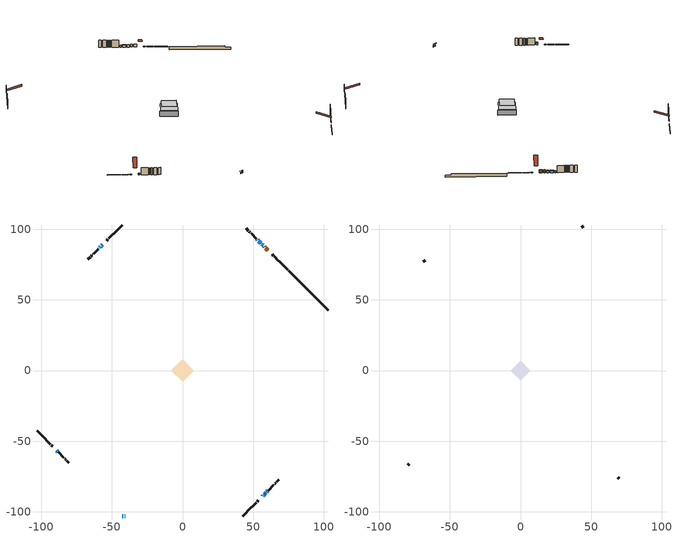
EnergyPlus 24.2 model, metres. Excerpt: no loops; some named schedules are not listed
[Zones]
conditioned space
 floor adiabatic (AdiabaticFloorConstruction): -7.89,0 0,7.89 7.89,0 0,-7.89 z3.05
 floor foundation (Slab1 construction): -6.96,1.4 -1.4,6.96 6.96,-1.4 1.4,-6.96 z-1.68
 wall outside (RimJoist1 construction): 42.67,-103.02 48.73,-96.97 / -103.02,-42.67 -96.97,-48.73 / -42.67,103.02 -48.73,96.97 / 74.52,71.18 68.47,77.23 z0.61:0.91
 wall outside (RimJoist2 construction): 49.38,-96.31 52.22,-93.48 / -96.31,-49.38 -93.48,-52.22 / -49.38,96.31 -52.22,93.48 / 67.81,77.89 64.98,80.72 z0.61:0.91
 wall outside (RimJoist4 construction): 52.88,-92.82 53.73,-91.97 / -92.82,-52.88 -91.97,-53.73 / -52.88,92.82 -53.73,91.97 / 64.32,81.38 63.47,82.23 z0.61:0.91
 wall outside (AdiabaticWallConstruction 1): 60.38,85.32 59.02,86.68 / 58.37,87.33 57.71,87.99 z0.61:2.64
 wall outside (AdiabaticWallConstruction): 57.06,88.64 56.19,89.5 / 55.54,90.16 54.1,91.6 z0.61:2.03; -42.68,-103.02 -41.91,-103.02 z0.61:1.57; -56.82,88.88 -57.11,88.59 / 56.82,-88.88 57.2,-88.5 / 57.85,-87.85 58.08,-87.62 / -57.77,87.93 -58.27,87.43 / -58.93,86.77 -59.12,86.58 / 58.74,-86.96 59.03,-86.67 / 59.69,-86.01 60.42,-85.27 / -40.98,-103.02 -40.58,-103.02 / 53.44,92.25 52.94,92.76 z0.61:1.83; -88.88,-56.82 -88.3,-57.39 z0.61:1.63
 wall outside (Wall1 construction): 61.08,-84.62 64.32,-81.38 / -87.65,-58.05 -84.41,-61.29 / -59.77,85.92 -63.01,82.69 / 52.28,93.42 49.05,96.65 z0.61:5.49
 wall outside (Wall2 construction): 64.97,-80.72 65.05,-80.65 / -83.75,-61.94 -83.68,-62.02 / -63.67,82.03 -63.74,81.95 / 48.39,97.31 48.31,97.39 z0.61:5.49
 wall outside (Wall3 construction): 65.71,-79.99 66.12,-79.58 / -83.02,-62.68 -82.61,-63.09 / -64.4,81.3 -64.81,80.88 / 47.65,98.04 47.24,98.46 z0.61:5.49
 wall outside (Wall4 construction): 66.78,-78.92 68.23,-77.46 / -81.95,-63.75 -80.49,-65.21 / -65.47,80.23 -66.93,78.77 / 46.59,99.11 45.13,100.57 z0.61:5.49
 wall foundation (FoundationWall1 construction): 75.18,70.52,-1.68 75.18,70.52,0.61 100.24,45.46,0.61 100.24,45.46,-0.26 103.02,42.67,-0.26 103.02,42.67,-1.68
 window (WindowConstruction): 57.06,88.64 56.19,89.5 z0.61:2.03
 window (WindowConstruction 9): -42.67,-103.02 -41.91,-103.02 z0.61:1.56
 window (WindowConstruction 10): -56.82,88.88 -57.11,88.59 z0.61:1.83
 window (WindowConstruction 11): 56.82,-88.88 57.2,-88.5 z0.61:1.83
 window (WindowConstruction 12): 57.85,-87.85 58.08,-87.62 z0.61:1.83
 window (WindowConstruction 1): 55.54,90.16 54.1,91.6 z0.61:2.03
 window (WindowConstruction 2): -88.88,-56.82 -88.3,-57.39 z0.61:1.62
 window (WindowConstruction 3): -57.77,87.93 -58.27,87.43 z0.61:1.83
 window (WindowConstruction 4): -58.93,86.77 -59.12,86.58 z0.61:1.83
 window (WindowConstruction 5): 58.74,-86.96 59.03,-86.67 z0.61:1.83
 window (WindowConstruction 6): 59.69,-86.01 60.42,-85.28 z0.61:1.83
 window (WindowConstruction 7): -40.98,-103.02 -40.58,-103.02 z0.61:1.83
 window (WindowConstruction 8): 53.44,92.26 52.94,92.76 z0.61:1.83
 door (Door): 60.38,85.32 59.02,86.67 z0.61:2.64
 door (Door 1): 58.37,87.33 57.71,87.98 z0.61:2.64
 ceiling adiabatic (AdiabaticFloorConstruction): 0,-7.89 7.89,0 0,7.89 -7.89,0 z3.05
attic - vented
 floor to conditioned space (Floor1 construction Reversed): -6.92,0 0,6.92 6.92,0 0,-6.92 z5.49
 wall outside (Wall5 construction): 68.89,-76.81 70.03,-75.67 / -79.84,-65.86 -78.7,-67 / -67.58,78.11 -68.73,76.97 / 44.47,101.23 43.33,102.37 z0.61:5.49
 roof outside (Roof1 construction): 56.16,-89.54,5.49 49.42,-82.79,8.67 47.64,-84.57,8.67 54.38,-91.31,5.49; -89.54,-56.16,5.49 -82.79,-49.42,8.67 -84.57,-47.64,8.67 -91.31,-54.38,5.49; -56.16,89.54,5.49 -49.42,82.79,8.67 -47.64,84.57,8.67 -54.38,91.31,5.49; 61.03,84.66,5.49 54.29,77.92,8.67 56.07,76.14,8.67 62.81,82.89,5.49
shading: 56.09,89.61 57.16,88.54 57.27,88.64 56.19,89.71 z2.18; -41,-103.02 -43.59,-103.02 -43.59,-103.32 -41,-103.32 z2.48; 53.99,91.7 55.64,90.06 55.75,90.16 54.1,91.81 z2.18; -88.2,-57.5 -88.99,-56.71 -90.28,-58.01 -89.49,-58.79 z1.77
[Building]
Building 1: Terrain=Suburbs
[Site:Location]
Windsor AP_ON: Latitude {deg}=42.28; Longitude {deg}=-82.96; Time Zone {hr}=-5; Elevation {m}=190; Keep Site Location Information=Yes
[Site:GroundTemperature:Shallow]
6.34957, 4.46684, 4.31606, 5.20952, 8.79623, 12.3662, 15.4612, 17.4219, 17.5884, 15.9938, 12.9777, 9.51722
[Site:WaterMainsTemperature]
Calculation Method=Schedule; Temperature Schedule=mains temperature schedule
[Material] Roughness=Rough; Thermal Absorptance=0.9
Name | Thickness {m} | Conductivity {W/m-K} | Density {kg/m3} | Specific Heat {J/kg-K} | Solar Absorptance | Visible Absorptance
asphalt or fiberglass shingles | 0.00635 | 0.162714 | 1121.4 | 1465.45 | 0.4 | 0.4
ceiling loosefill ins | 0.0846667 | 0.0480833 | 16.02 | 1046.75 | 0.7 | 0.7
ceiling stud and cavity | 0.1397 | 0.112695 | 65.682 | 1177.47 | 0.7 | 0.7
concrete 4.0 in. | 0.1016 | 1.803125 | 2242.8 | 837.4 | 0.7 | 0.7
concrete 8.0 in. | 0.2032 | 1.803125 | 2242.8 | 837.4 | 0.7 | 0.7
door material | 0.04445 | 0.053851 | 512.64 | 1214.23 | 0.7 | 0.7
floor covering | 0.0127 | 0.0433444 | 54.468 | 1339.84 | 0.6 | 0.6
floor rigid ins; wall rigid ins | 0.512978 | 0.029427 | 32.04 | 1214.23 | 0.7 | 0.7
floor stud and cavity | 0.1397 | 1.75129 | 37.0049 | 1207.88 | 0.7 | 0.7
furniture material conditioned space 1 | 0.1524 | 0.115458 | 640.8 | 1214.23 | 0.6 | 0.6
gypsum board | 0.0127 | 0.160291 | 801 | 837.4 | 0.6 | 0.6
gypsum board 1 | 0.00254 | 0.160291 | 801 | 837.4 | 0.6 | 0.6
osb sheathing 0.5 in. | 0.0127 | 0.115458 | 512.64 | 1214.23 | 0.7 | 0.7
osb sheathing 0.75 in. | 0.01905 | 0.115458 | 512.64 | 1214.23 | 0.7 | 0.7
rim joist stud and cavity | 0.0508 | 0.107068 | 50.32683 | 1063.81 | 0.6 | 0.6
rim joist stud and cavity 1 | 0.0508 | 0.648972 | 50.32683 | 1063.81 | 0.6 | 0.6
rim joist stud and cavity 2 | 0.0508 | 0.205404 | 50.32683 | 1063.81 | 0.6 | 0.6
wall stud and cavity | 0.1397 | 0.605677 | 139.0536 | 1170.24 | 0.7 | 0.7
wall stud and cavity 1 | 0.1397 | 0.562718 | 139.0536 | 1170.24 | 0.7 | 0.7
wall stud and cavity 2 | 0.0889 | 0.212833 | 50.32683 | 1063.81 | 0.7 | 0.7
wall stud and cavity 3 | 0.1397 | 0.881628 | 139.0536 | 1170.24 | 0.7 | 0.7
wall stud and cavity 4 | 0.0889 | 6.1454 | 50.32683 | 1063.81 | 0.6 | 0.6
wall stud and cavity 5 | 0.0889 | 0.380278 | 52.3479 | 1209.89 | 0.7 | 0.7
wall stud and cavity 6 | 0.0889 | 0.391764 | 83.0341 | 1211.67 | 0.7 | 0.7
wood siding | 0.0254 | 0.102417 | 544.68 | 1172.36 | 0.74 | 0.74
wood siding 1 | 0.00254 | 0.102417 | 544.68 | 1172.36 | 0.74 | 0.74
wood siding 2; wood siding 3; wood siding 4 | 0.0254 | 0.102417 | 544.68 | 1172.36 | 0.7 | 0.7
[WindowMaterial:SimpleGlazingSystem]
Name | U-Factor {W/m2-K} | Solar Heat Gain Coefficient
WindowMaterial | 3.0542 | 0.61
WindowMaterial 1 | 3.04114 | 0.64
WindowMaterial 10 | 3.13255 | 0.42
WindowMaterial 2 | 3.11325 | 0.51
WindowMaterial 3 | 3.1053 | 0.51
WindowMaterial 4 | 3.12801 | 0.39
WindowMaterial 5 | 3.13766 | 0.44
WindowMaterial 6 | 3.09394 | 0.55
WindowMaterial 7 | 3.11893 | 0.45
WindowMaterial 8 | 3.08713 | 0.54
WindowMaterial 9 | 3.12176 | 0.42
[Construction]
AdiabaticFloorConstruction: floor stud and cavity, floor rigid ins, osb sheathing 0.75 in., floor covering
AdiabaticWallConstruction: wood siding 3, wall rigid ins, wall stud and cavity 5, gypsum board
AdiabaticWallConstruction 1: wood siding 4, wall rigid ins, wall stud and cavity 5, gypsum board
Door; Door 1: door material
Floor1 construction Reversed: gypsum board, ceiling stud and cavity, ceiling loosefill ins
FoundationWall1 construction: concrete 8.0 in.
furniture construction conditioned space 1: furniture material conditioned space 1
PartitionWallConstruction: gypsum board, wall stud and cavity 6, gypsum board
RimJoist1 construction: wood siding 2, rim joist stud and cavity
RimJoist2 construction: wood siding 2, rim joist stud and cavity 1
RimJoist4 construction: wood siding 2, rim joist stud and cavity 2
Roof1 construction: asphalt or fiberglass shingles
Slab1 construction: concrete 4.0 in.
Wall1 construction: wood siding, osb sheathing 0.5 in., wall stud and cavity, gypsum board
Wall2 construction: wood siding, osb sheathing 0.5 in., wall stud and cavity 1, gypsum board
Wall3 construction: wood siding 1, wall stud and cavity 2, gypsum board 1
Wall4 construction: wood siding, osb sheathing 0.5 in., wall stud and cavity 3, gypsum board
Wall5 construction: wood siding 1, wall stud and cavity 4
WindowConstruction: WindowMaterial
WindowConstruction 1: WindowMaterial 1
WindowConstruction 10; WindowConstruction 5: WindowMaterial 5
WindowConstruction 11; WindowConstruction 4: WindowMaterial 4
WindowConstruction 12: WindowMaterial 10
WindowConstruction 2: WindowMaterial 2
WindowConstruction 3: WindowMaterial 3
WindowConstruction 6: WindowMaterial 6
WindowConstruction 7: WindowMaterial 7
WindowConstruction 8: WindowMaterial 8
WindowConstruction 9: WindowMaterial 9
[Zone] Multiplier=1; Part of Total Floor Area=Yes
Name | Volume {m3}
attic - vented | 49.489
conditioned space | 618.6
[Space]
Name | Zone | Volume {m3}
attic - vented 1 | attic - vented | 49.489
conditioned space 1 | conditioned space | 618.6
[ZoneInfiltration:EffectiveLeakageArea]
infil attic - vented 1: Zone or Space=attic - vented 1; Schedule=Always On Discrete; Effective Air Leakage Area {cm2}=4261.78; Stack Coefficient=0.000560204; Wind Coefficient=1.59916e-05
[ZoneMixing]
whole house fan mix: Zone or Space=attic - vented; Schedule=Always On Continuous; Design Flow Rate Calculation Method=Flow/Zone; Design Flow Rate {m3/s}=0; Source Zone or Space=conditioned space
[SurfaceProperty:ExposedFoundationPerimeter]
Slab1: Exposed Perimeter Calculation Method=TotalExposedPerimeter; Total Exposed Perimeter {m}=39.38
[InternalMass] Zone or ZoneList=conditioned space; Space or SpaceList=conditioned space 1
Name | Construction | Surface Area {m2}
furniture mass conditioned space 1 | furniture construction conditioned space 1 | 87.0001
partition wall mass | PartitionWallConstruction | 217.5
[Lights]
interior lighting: Zone or ZoneList or Space or SpaceList=conditioned space 1; Schedule=interior lighting schedule; Design Level Calculation Method=LightingLevel; Lighting Level {W}=343.2; Return Air Fraction=0; Fraction Radiant=0.6; Fraction Visible=0.2; Fraction Replaceable=1
[People]
occupants: Zone or ZoneList or Space or SpaceList=conditioned space 1; Number of People Schedule=occupants schedule; Number of People Calculation Method=People; Number of People=3; Fraction Radiant=0.314171; Sensible Heat Fraction=0.56303; Activity Level Schedule=occupants activity schedule; Carbon Dioxide Generation Rate {m3/s-W}=0; Enable ASHRAE 55 Comfort Warnings=No; Mean Radiant Temperature Calculation Type=EnclosureAveraged
[ElectricEquipment] Zone or ZoneList or Space or SpaceList=conditioned space 1; Design Level Calculation Method=EquipmentLevel
Name | Schedule | Design Level {W} | Fraction Latent | Fraction Radiant | Fraction Lost
clothes dryer | clothes dryer schedule | 140.772 | 0.015 | 0.081 | 0.85
clothes washer | clothes washer schedule | 32.1985 | 0.03 | 0.162 | 0.7
cooking range | cooking range schedule | 215.147 | 0.08 | 0.432 | 0.2
dishwasher | dishwasher schedule | 66.8632 | 0.3 | 0.18 | 0.4
fridge | fridge schedule | 72.9452 | 0 | 0.6 | 0
mech vent bath fan 0 | mech vent bath fan 0 schedule | 25.1 | 0 | 0 | 1
mech vent bath fan 1 | mech vent bath fan 1 schedule | 25.1 | 0 | 0 | 1
mech vent house fan | mech vent house fan schedule | 0 | 0 | 0 | 1
mech vent house fan cfis | mech vent house fan cfis schedule | 0 | 0 | 0 | 0
mech vent range fan 0 | mech vent range fan 0 schedule | 57 | 0 | 0 | 1
misc plug loads | misc plug loads schedule | 494.7 | 0.045 | 0.513 | 0.1
whole house fan | Always On Discrete | 0 | 0 | 0 | 1
[OtherEquipment] Zone or ZoneList or Space or SpaceList=conditioned space 1; Design Level Calculation Method=EquipmentLevel
Name | Fuel Type | Schedule | Design Level {W} | Fraction Latent | Fraction Radiant | Fraction Lost
clothes dryer 1 | Electricity | clothes dryer schedule | 0 | 0.015 | 0.081 | 0.85
cooking range 1 | Electricity | cooking range schedule | 0 | 0.08 | 0.432 | 0.2
general water use latent | None | general water use schedule | 62.594 | 1 | 0 | 0
general water use sensible | None | general water use schedule | -61.6891 | 0 | 0.6 | 0
mech vent house fan latent load | None | Always On Discrete | 0 | 1 | 0 | 0
mech vent house fan sensible load | None | Always On Discrete | 0 | 0 | 0 | 0
water heater energy adjustment1 | NaturalGas | Always On Discrete | 0.01 | 0 | 0 | 1
[ZoneInfiltration:DesignFlowRate] Zone or ZoneList or Space or SpaceList=conditioned space 1; Schedule=Always On Discrete; Design Flow Rate Calculation Method=Flow/Zone; Design Flow Rate {m3/s}=0
infil flow; natural vent flow; whole house fan flow
[Foundation:Kiva]
Foundation Kiva 1: Initial Indoor Air Temperature {C}=18; Wall Height Above Grade {m}=0.609996; Wall Depth Below Slab {m}=0.2032
[Foundation:Kiva:Settings]
Soil Conductivity {W/m-K}=0.849921; Soil Density {kg/m3}=1842.3; Soil Specific Heat {J/kg-K}=418.7; Ground Solar Absorptivity=0.9; Ground Thermal Absorptivity=0.9; Ground Surface Roughness {m}=0.03; Far-Field Width {m}=40; Deep-Ground Boundary Condition=ZeroFlux; Deep-Ground Depth {m}=40; Minimum Cell Dimension {m}=0.2; Maximum Cell Growth Coefficient=3; Simulation Timestep=Timestep
[Exterior:Lights]
exterior lighting: Schedule=exterior lighting schedule; Design Level {W}=75.6
[Schedule:Constant]
Name | Hourly Value
Always On Continuous; mech vent house fan schedule; mech vent house fan cfis schedule; Always On Discrete | 1
occupants activity schedule | 117.228
fridge schedule | 0
[Schedule:Week:Daily]
interior lighting schedule Week Rule - Jan1-Jan27: interior lighting schedule day, interior lighting schedule day, interior lighting schedule day, interior lighting schedule day, interior lighting schedule day, interior lighting schedule day, interior lighting schedule day, interior lighting schedule default day, interior lighting schedule default day, interior lighting schedule default day, interior lighting schedule default day, interior lighting schedule default day
interior lighting schedule Week Rule - Jan28-Feb3: interior lighting schedule day, interior lighting schedule day, interior lighting schedule day, interior lighting schedule day, interior lighting schedule day 1, interior lighting schedule day 1, interior lighting schedule day 1, interior lighting schedule default day, interior lighting schedule default day, interior lighting schedule default day, interior lighting schedule default day, interior lighting schedule default day
interior lighting schedule Week Rule - Feb4-Feb24: interior lighting schedule day 1, interior lighting schedule day 1, interior lighting schedule day 1, interior lighting schedule day 1, interior lighting schedule day 1, interior lighting schedule day 1, interior lighting schedule day 1, interior lighting schedule default day, interior lighting schedule default day, interior lighting schedule default day, interior lighting schedule default day, interior lighting schedule default day
interior lighting schedule Week Rule - Feb25-Mar3: interior lighting schedule day 1, interior lighting schedule day 1, interior lighting schedule day 1, interior lighting schedule day 1, interior lighting schedule day 2, interior lighting schedule day 2, interior lighting schedule day 2, interior lighting schedule default day, interior lighting schedule default day, interior lighting schedule default day, interior lighting schedule default day, interior lighting schedule default day
interior lighting schedule Week Rule - Mar4-Mar31: interior lighting schedule day 2, interior lighting schedule day 2, interior lighting schedule day 2, interior lighting schedule day 2, interior lighting schedule day 2, interior lighting schedule day 2, interior lighting schedule day 2, interior lighting schedule default day, interior lighting schedule default day, interior lighting schedule default day, interior lighting schedule default day, interior lighting schedule default day
interior lighting schedule Week Rule - Apr1-Apr28: interior lighting schedule day 3, interior lighting schedule day 3, interior lighting schedule day 3, interior lighting schedule day 3, interior lighting schedule day 3, interior lighting schedule day 3, interior lighting schedule day 3, interior lighting schedule default day, interior lighting schedule default day, interior lighting schedule default day, interior lighting schedule default day, interior lighting schedule default day
interior lighting schedule Week Rule - Apr29-May5: interior lighting schedule day 3, interior lighting schedule day 3, interior lighting schedule day 4, interior lighting schedule day 4, interior lighting schedule day 4, interior lighting schedule day 4, interior lighting schedule day 4, interior lighting schedule default day, interior lighting schedule default day, interior lighting schedule default day, interior lighting schedule default day, interior lighting schedule default day
interior lighting schedule Week Rule - May6-May26: interior lighting schedule day 4, interior lighting schedule day 4, interior lighting schedule day 4, interior lighting schedule day 4, interior lighting schedule day 4, interior lighting schedule day 4, interior lighting schedule day 4, interior lighting schedule default day, interior lighting schedule default day, interior lighting schedule default day, interior lighting schedule default day, interior lighting schedule default day
interior lighting schedule Week Rule - May27-Jun2: interior lighting schedule day 4, interior lighting schedule day 4, interior lighting schedule day 4, interior lighting schedule day 4, interior lighting schedule day 4, interior lighting schedule day 5, interior lighting schedule day 5, interior lighting schedule default day, interior lighting schedule default day, interior lighting schedule default day, interior lighting schedule default day, interior lighting schedule default day
interior lighting schedule Week Rule - Jun3-Jun30: interior lighting schedule day 5, interior lighting schedule day 5, interior lighting schedule day 5, interior lighting schedule day 5, interior lighting schedule day 5, interior lighting schedule day 5, interior lighting schedule day 5, interior lighting schedule default day, interior lighting schedule default day, interior lighting schedule default day, interior lighting schedule default day, interior lighting schedule default day
interior lighting schedule Week Rule - Jul1-Jul28: interior lighting schedule day 6, interior lighting schedule day 6, interior lighting schedule day 6, interior lighting schedule day 6, interior lighting schedule day 6, interior lighting schedule day 6, interior lighting schedule day 6, interior lighting schedule default day, interior lighting schedule default day, interior lighting schedule default day, interior lighting schedule default day, interior lighting schedule default day
interior lighting schedule Week Rule - Jul29-Aug4: interior lighting schedule day 6, interior lighting schedule day 6, interior lighting schedule day 6, interior lighting schedule day 7, interior lighting schedule day 7, interior lighting schedule day 7, interior lighting schedule day 7, interior lighting schedule default day, interior lighting schedule default day, interior lighting schedule default day, interior lighting schedule default day, interior lighting schedule default day
interior lighting schedule Week Rule - Aug5-Aug25: interior lighting schedule day 7, interior lighting schedule day 7, interior lighting schedule day 7, interior lighting schedule day 7, interior lighting schedule day 7, interior lighting schedule day 7, interior lighting schedule day 7, interior lighting schedule default day, interior lighting schedule default day, interior lighting schedule default day, interior lighting schedule default day, interior lighting schedule default day
interior lighting schedule Week Rule - Aug26-Sep1: interior lighting schedule day 7, interior lighting schedule day 7, interior lighting schedule day 7, interior lighting schedule day 7, interior lighting schedule day 7, interior lighting schedule day 7, interior lighting schedule day 8, interior lighting schedule default day, interior lighting schedule default day, interior lighting schedule default day, interior lighting schedule default day, interior lighting schedule default day
interior lighting schedule Week Rule - Sep2-Sep29: interior lighting schedule day 8, interior lighting schedule day 8, interior lighting schedule day 8, interior lighting schedule day 8, interior lighting schedule day 8, interior lighting schedule day 8, interior lighting schedule day 8, interior lighting schedule default day, interior lighting schedule default day, interior lighting schedule default day, interior lighting schedule default day, interior lighting schedule default day
interior lighting schedule Week Rule - Sep30-Oct6: interior lighting schedule day 8, interior lighting schedule day 9, interior lighting schedule day 9, interior lighting schedule day 9, interior lighting schedule day 9, interior lighting schedule day 9, interior lighting schedule day 9, interior lighting schedule default day, interior lighting schedule default day, interior lighting schedule default day, interior lighting schedule default day, interior lighting schedule default day
interior lighting schedule Week Rule - Oct7-Oct27: interior lighting schedule day 9, interior lighting schedule day 9, interior lighting schedule day 9, interior lighting schedule day 9, interior lighting schedule day 9, interior lighting schedule day 9, interior lighting schedule day 9, interior lighting schedule default day, interior lighting schedule default day, interior lighting schedule default day, interior lighting schedule default day, interior lighting schedule default day
interior lighting schedule Week Rule - Oct28-Nov3: interior lighting schedule day 9, interior lighting schedule day 9, interior lighting schedule day 9, interior lighting schedule day 9, interior lighting schedule day 10, interior lighting schedule day 10, interior lighting schedule day 10, interior lighting schedule default day, interior lighting schedule default day, interior lighting schedule default day, interior lighting schedule default day, interior lighting schedule default day
interior lighting schedule Week Rule - Nov4-Nov24: interior lighting schedule day 10, interior lighting schedule day 10, interior lighting schedule day 10, interior lighting schedule day 10, interior lighting schedule day 10, interior lighting schedule day 10, interior lighting schedule day 10, interior lighting schedule default day, interior lighting schedule default day, interior lighting schedule default day, interior lighting schedule default day, interior lighting schedule default day
interior lighting schedule Week Rule - Nov25-Dec1: interior lighting schedule day 10, interior lighting schedule day 10, interior lighting schedule day 10, interior lighting schedule day 10, interior lighting schedule day 10, interior lighting schedule day 10, interior lighting schedule day 11, interior lighting schedule default day, interior lighting schedule default day, interior lighting schedule default day, interior lighting schedule default day, interior lighting schedule default day
interior lighting schedule Week Rule - Dec2-Dec31: interior lighting schedule day 11, interior lighting schedule day 11, interior lighting schedule day 11, interior lighting schedule day 11, interior lighting schedule day 11, interior lighting schedule day 11, interior lighting schedule day 11, interior lighting schedule default day, interior lighting schedule default day, interior lighting schedule default day, interior lighting schedule default day, interior lighting schedule default day
occupants schedule Week Rule - Jan1-Dec31: occupants schedule day, occupants schedule day, occupants schedule day, occupants schedule day, occupants schedule day, occupants schedule day, occupants schedule day, occupants schedule default day, occupants schedule default day, occupants schedule default day, occupants schedule default day, occupants schedule default day
clothes dryer schedule Week Rule - Jan1-Dec31: clothes dryer schedule day, clothes dryer schedule day, clothes dryer schedule day, clothes dryer schedule day, clothes dryer schedule day, clothes dryer schedule day, clothes dryer schedule day, clothes dryer schedule default day, clothes dryer schedule default day, clothes dryer schedule default day, clothes dryer schedule default day, clothes dryer schedule default day
clothes washer schedule Week Rule - Jan1-Dec31: clothes washer schedule day, clothes washer schedule day, clothes washer schedule day, clothes washer schedule day, clothes washer schedule day, clothes washer schedule day, clothes washer schedule day, clothes washer schedule default day, clothes washer schedule default day, clothes washer schedule default day, clothes washer schedule default day, clothes washer schedule default day
cooking range schedule Week Rule - Jan1-Dec31: cooking range schedule day, cooking range schedule day, cooking range schedule day, cooking range schedule day, cooking range schedule day, cooking range schedule day, cooking range schedule day, cooking range schedule default day, cooking range schedule default day, cooking range schedule default day, cooking range schedule default day, cooking range schedule default day
dishwasher schedule Week Rule - Jan1-Dec31: dishwasher schedule day, dishwasher schedule day, dishwasher schedule day, dishwasher schedule day, dishwasher schedule day, dishwasher schedule day, dishwasher schedule day, dishwasher schedule default day, dishwasher schedule default day, dishwasher schedule default day, dishwasher schedule default day, dishwasher schedule default day
mech vent bath fan 0 schedule Week Rule - Jan1-Dec31: mech vent bath fan 0 schedule day, mech vent bath fan 0 schedule day, mech vent bath fan 0 schedule day, mech vent bath fan 0 schedule day, mech vent bath fan 0 schedule day, mech vent bath fan 0 schedule day, mech vent bath fan 0 schedule day, mech vent bath fan 0 schedule default day, mech vent bath fan 0 schedule default day, mech vent bath fan 0 schedule default day, mech vent bath fan 0 schedule default day, mech vent bath fan 0 schedule default day
mech vent bath fan 1 schedule Week Rule - Jan1-Dec31: mech vent bath fan 1 schedule day, mech vent bath fan 1 schedule day, mech vent bath fan 1 schedule day, mech vent bath fan 1 schedule day, mech vent bath fan 1 schedule day, mech vent bath fan 1 schedule day, mech vent bath fan 1 schedule day, mech vent bath fan 1 schedule default day, mech vent bath fan 1 schedule default day, mech vent bath fan 1 schedule default day, mech vent bath fan 1 schedule default day, mech vent bath fan 1 schedule default day
mech vent range fan 0 schedule Week Rule - Jan1-Dec31: mech vent range fan 0 schedule day, mech vent range fan 0 schedule day, mech vent range fan 0 schedule day, mech vent range fan 0 schedule day, mech vent range fan 0 schedule day, mech vent range fan 0 schedule day, mech vent range fan 0 schedule day, mech vent range fan 0 schedule default day, mech vent range fan 0 schedule default day, mech vent range fan 0 schedule default day, mech vent range fan 0 schedule default day, mech vent range fan 0 schedule default day
misc plug loads schedule Week Rule - Jan1-Dec31: misc plug loads schedule day, misc plug loads schedule day, misc plug loads schedule day, misc plug loads schedule day, misc plug loads schedule day, misc plug loads schedule day, misc plug loads schedule day, misc plug loads schedule default day, misc plug loads schedule default day, misc plug loads schedule default day, misc plug loads schedule default day, misc plug loads schedule default day
general water use schedule Week Rule - Jan1-Dec31: general water use schedule day, general water use schedule day, general water use schedule day, general water use schedule day, general water use schedule day, general water use schedule day, general water use schedule day, general water use schedule default day, general water use schedule default day, general water use schedule default day, general water use schedule default day, general water use schedule default day
exterior lighting schedule Week Rule - Jan1-Jan27: exterior lighting schedule day, exterior lighting schedule day, exterior lighting schedule day, exterior lighting schedule day, exterior lighting schedule day, exterior lighting schedule day, exterior lighting schedule day, exterior lighting schedule default day, exterior lighting schedule default day, exterior lighting schedule default day, exterior lighting schedule default day, exterior lighting schedule default day
exterior lighting schedule Week Rule - Jan28-Feb3: exterior lighting schedule day, exterior lighting schedule day, exterior lighting schedule day, exterior lighting schedule day, exterior lighting schedule day 1, exterior lighting schedule day 1, exterior lighting schedule day 1, exterior lighting schedule default day, exterior lighting schedule default day, exterior lighting schedule default day, exterior lighting schedule default day, exterior lighting schedule default day
exterior lighting schedule Week Rule - Feb4-Feb24: exterior lighting schedule day 1, exterior lighting schedule day 1, exterior lighting schedule day 1, exterior lighting schedule day 1, exterior lighting schedule day 1, exterior lighting schedule day 1, exterior lighting schedule day 1, exterior lighting schedule default day, exterior lighting schedule default day, exterior lighting schedule default day, exterior lighting schedule default day, exterior lighting schedule default day
exterior lighting schedule Week Rule - Feb25-Mar3: exterior lighting schedule day 1, exterior lighting schedule day 1, exterior lighting schedule day 1, exterior lighting schedule day 1, exterior lighting schedule day 2, exterior lighting schedule day 2, exterior lighting schedule day 2, exterior lighting schedule default day, exterior lighting schedule default day, exterior lighting schedule default day, exterior lighting schedule default day, exterior lighting schedule default day
exterior lighting schedule Week Rule - Mar4-Mar31: exterior lighting schedule day 2, exterior lighting schedule day 2, exterior lighting schedule day 2, exterior lighting schedule day 2, exterior lighting schedule day 2, exterior lighting schedule day 2, exterior lighting schedule day 2, exterior lighting schedule default day, exterior lighting schedule default day, exterior lighting schedule default day, exterior lighting schedule default day, exterior lighting schedule default day
exterior lighting schedule Week Rule - Apr1-Apr28: exterior lighting schedule day 3, exterior lighting schedule day 3, exterior lighting schedule day 3, exterior lighting schedule day 3, exterior lighting schedule day 3, exterior lighting schedule day 3, exterior lighting schedule day 3, exterior lighting schedule default day, exterior lighting schedule default day, exterior lighting schedule default day, exterior lighting schedule default day, exterior lighting schedule default day
exterior lighting schedule Week Rule - Apr29-May5: exterior lighting schedule day 3, exterior lighting schedule day 3, exterior lighting schedule day 4, exterior lighting schedule day 4, exterior lighting schedule day 4, exterior lighting schedule day 4, exterior lighting schedule day 4, exterior lighting schedule default day, exterior lighting schedule default day, exterior lighting schedule default day, exterior lighting schedule default day, exterior lighting schedule default day
exterior lighting schedule Week Rule - May6-May26: exterior lighting schedule day 4, exterior lighting schedule day 4, exterior lighting schedule day 4, exterior lighting schedule day 4, exterior lighting schedule day 4, exterior lighting schedule day 4, exterior lighting schedule day 4, exterior lighting schedule default day, exterior lighting schedule default day, exterior lighting schedule default day, exterior lighting schedule default day, exterior lighting schedule default day
exterior lighting schedule Week Rule - May27-Jun2: exterior lighting schedule day 4, exterior lighting schedule day 4, exterior lighting schedule day 4, exterior lighting schedule day 4, exterior lighting schedule day 4, exterior lighting schedule day 5, exterior lighting schedule day 5, exterior lighting schedule default day, exterior lighting schedule default day, exterior lighting schedule default day, exterior lighting schedule default day, exterior lighting schedule default day
exterior lighting schedule Week Rule - Jun3-Jun30: exterior lighting schedule day 5, exterior lighting schedule day 5, exterior lighting schedule day 5, exterior lighting schedule day 5, exterior lighting schedule day 5, exterior lighting schedule day 5, exterior lighting schedule day 5, exterior lighting schedule default day, exterior lighting schedule default day, exterior lighting schedule default day, exterior lighting schedule default day, exterior lighting schedule default day
exterior lighting schedule Week Rule - Jul1-Jul28: exterior lighting schedule day 6, exterior lighting schedule day 6, exterior lighting schedule day 6, exterior lighting schedule day 6, exterior lighting schedule day 6, exterior lighting schedule day 6, exterior lighting schedule day 6, exterior lighting schedule default day, exterior lighting schedule default day, exterior lighting schedule default day, exterior lighting schedule default day, exterior lighting schedule default day
exterior lighting schedule Week Rule - Jul29-Aug4: exterior lighting schedule day 6, exterior lighting schedule day 6, exterior lighting schedule day 6, exterior lighting schedule day 7, exterior lighting schedule day 7, exterior lighting schedule day 7, exterior lighting schedule day 7, exterior lighting schedule default day, exterior lighting schedule default day, exterior lighting schedule default day, exterior lighting schedule default day, exterior lighting schedule default day
exterior lighting schedule Week Rule - Aug5-Aug25: exterior lighting schedule day 7, exterior lighting schedule day 7, exterior lighting schedule day 7, exterior lighting schedule day 7, exterior lighting schedule day 7, exterior lighting schedule day 7, exterior lighting schedule day 7, exterior lighting schedule default day, exterior lighting schedule default day, exterior lighting schedule default day, exterior lighting schedule default day, exterior lighting schedule default day
exterior lighting schedule Week Rule - Aug26-Sep1: exterior lighting schedule day 7, exterior lighting schedule day 7, exterior lighting schedule day 7, exterior lighting schedule day 7, exterior lighting schedule day 7, exterior lighting schedule day 7, exterior lighting schedule day 8, exterior lighting schedule default day, exterior lighting schedule default day, exterior lighting schedule default day, exterior lighting schedule default day, exterior lighting schedule default day
exterior lighting schedule Week Rule - Sep2-Sep29: exterior lighting schedule day 8, exterior lighting schedule day 8, exterior lighting schedule day 8, exterior lighting schedule day 8, exterior lighting schedule day 8, exterior lighting schedule day 8, exterior lighting schedule day 8, exterior lighting schedule default day, exterior lighting schedule default day, exterior lighting schedule default day, exterior lighting schedule default day, exterior lighting schedule default day
[Schedule:Year]
interior lighting schedule: interior lighting schedule Week Rule - Jan1-Jan27, 1, 1, 1, 27, interior lighting schedule Week Rule - Jan28-Feb3, 1, 28, 2, 3, interior lighting schedule Week Rule - Feb4-Feb24, 2, 4, 2, 24, interior lighting schedule Week Rule - Feb25-Mar3, 2, 25, 3, 3, interior lighting schedule Week Rule - Mar4-Mar31, 3, 4, 3, 31, interior lighting schedule Week Rule - Apr1-Apr28, 4, 1, 4, 28, interior lighting schedule Week Rule - Apr29-May5, 4, 29, 5, 5, interior lighting schedule Week Rule - May6-May26, 5, 6, 5, 26, interior lighting schedule Week Rule - May27-Jun2, 5, 27, 6, 2, interior lighting schedule Week Rule - Jun3-Jun30, 6, 3, 6, 30, interior lighting schedule Week Rule - Jul1-Jul28, 7, 1, 7, 28, interior lighting schedule Week Rule - Jul29-Aug4, 7, 29, 8, 4, interior lighting schedule Week Rule - Aug5-Aug25, 8, 5, 8, 25, interior lighting schedule Week Rule - Aug26-Sep1, 8, 26, 9, 1, interior lighting schedule Week Rule - Sep2-Sep29, 9, 2, 9, 29, interior lighting schedule Week Rule - Sep30-Oct6, 9, 30, 10, 6, interior lighting schedule Week Rule - Oct7-Oct27, 10, 7, 10, 27, interior lighting schedule Week Rule - Oct28-Nov3, 10, 28, 11, 3, interior lighting schedule Week Rule - Nov4-Nov24, 11, 4, 11, 24, interior lighting schedule Week Rule - Nov25-Dec1, 11, 25, 12, 1, interior lighting schedule Week Rule - Dec2-Dec31, 12, 2, 12, 31
occupants schedule: occupants schedule Week Rule - Jan1-Dec31, 1, 1, 12, 31
clothes dryer schedule: clothes dryer schedule Week Rule - Jan1-Dec31, 1, 1, 12, 31
clothes washer schedule: clothes washer schedule Week Rule - Jan1-Dec31, 1, 1, 12, 31
cooking range schedule: cooking range schedule Week Rule - Jan1-Dec31, 1, 1, 12, 31
dishwasher schedule: dishwasher schedule Week Rule - Jan1-Dec31, 1, 1, 12, 31
mech vent bath fan 0 schedule: mech vent bath fan 0 schedule Week Rule - Jan1-Dec31, 1, 1, 12, 31
mech vent bath fan 1 schedule: mech vent bath fan 1 schedule Week Rule - Jan1-Dec31, 1, 1, 12, 31
mech vent range fan 0 schedule: mech vent range fan 0 schedule Week Rule - Jan1-Dec31, 1, 1, 12, 31
misc plug loads schedule: misc plug loads schedule Week Rule - Jan1-Dec31, 1, 1, 12, 31
general water use schedule: general water use schedule Week Rule - Jan1-Dec31, 1, 1, 12, 31
exterior lighting schedule: exterior lighting schedule Week Rule - Jan1-Jan27, 1, 1, 1, 27, exterior lighting schedule Week Rule - Jan28-Feb3, 1, 28, 2, 3, exterior lighting schedule Week Rule - Feb4-Feb24, 2, 4, 2, 24, exterior lighting schedule Week Rule - Feb25-Mar3, 2, 25, 3, 3, exterior lighting schedule Week Rule - Mar4-Mar31, 3, 4, 3, 31, exterior lighting schedule Week Rule - Apr1-Apr28, 4, 1, 4, 28, exterior lighting schedule Week Rule - Apr29-May5, 4, 29, 5, 5, exterior lighting schedule Week Rule - May6-May26, 5, 6, 5, 26, exterior lighting schedule Week Rule - May27-Jun2, 5, 27, 6, 2, exterior lighting schedule Week Rule - Jun3-Jun30, 6, 3, 6, 30, exterior lighting schedule Week Rule - Jul1-Jul28, 7, 1, 7, 28, exterior lighting schedule Week Rule - Jul29-Aug4, 7, 29, 8, 4, exterior lighting schedule Week Rule - Aug5-Aug25, 8, 5, 8, 25, exterior lighting schedule Week Rule - Aug26-Sep1, 8, 26, 9, 1, exterior lighting schedule Week Rule - Sep2-Sep29, 9, 2, 9, 29, exterior lighting schedule Week Rule - Sep30-Oct6, 9, 30, 10, 6, exterior lighting schedule Week Rule - Oct7-Oct27, 10, 7, 10, 27, exterior lighting schedule Week Rule - Oct28-Nov3, 10, 28, 11, 3, exterior lighting schedule Week Rule - Nov4-Nov24, 11, 4, 11, 24, exterior lighting schedule Week Rule - Nov25-Dec1, 11, 25, 12, 1, exterior lighting schedule Week Rule - Dec2-Dec31, 12, 2, 12, 31
[Schedule:Compact]
mains temperature schedule: Through: 01/01, For: AllDays, Until: 24:00, 9.71556, Through: 01/02, For: AllDays, Until: 24:00, 9.65056, Through: 01/03, For: AllDays, Until: 24:00, 9.58667, Through: 01/04, For: AllDays, Until: 24:00, 9.52389, Through: 01/05, For: AllDays, Until: 24:00, 9.46278, Through: 01/06, For: AllDays, Until: 24:00, 9.40278, Through: 01/07, For: AllDays, Until: 24:00, 9.34444, Through: 01/08, For: AllDays, Until: 24:00, 9.28778, Through: 01/09, For: AllDays, Until: 24:00, 9.23222, Through: 01/10, For: AllDays, Until: 24:00, 9.17778, Through: 01/11, For: AllDays, Until: 24:00, 9.125, Through: 01/12, For: AllDays, Until: 24:00, 9.07389, Through: 01/13, For: AllDays, Until: 24:00, 9.02444, Through: 01/14, For: AllDays, Until: 24:00, 8.97611, Through: 01/15, For: AllDays, Until: 24:00, 8.92944, Through: 01/16, For: AllDays, Until: 24:00, 8.88444, Through: 01/17, For: AllDays, Until: 24:00, 8.84056, Through: 01/18, For: AllDays, Until: 24:00, 8.79889, Through: 01/19, For: AllDays, Until: 24:00, 8.75833, Through: 01/20, For: AllDays, Until: 24:00, 8.71944, Through: 01/21, For: AllDays, Until: 24:00, 8.68222, Through: 01/22, For: AllDays, Until: 24:00, 8.64667, Through: 01/23, For: AllDays, Until: 24:00, 8.61222, Through: 01/24, For: AllDays, Until: 24:00, 8.58, Through: 01/25, For: AllDays, Until: 24:00, 8.54944, Through: 01/26, For: AllDays, Until: 24:00, 8.52, Through: 01/27, For: AllDays, Until: 24:00, 8.49278, Through: 01/28, For: AllDays, Until: 24:00, 8.46722, Through: 01/29, For: AllDays, Until: 24:00, 8.44278, Through: 01/30, For: AllDays, Until: 24:00, 8.42056, Through: 01/31, For: AllDays, Until: 24:00, 8.39944, Through: 02/01, For: AllDays, Until: 24:00, 8.38056, Through: 02/02, For: AllDays, Until: 24:00, 8.36333, Through: 02/03, For: AllDays, Until: 24:00, 8.34778, Through: 02/04, For: AllDays, Until: 24:00, 8.33389, Through: 02/05, For: AllDays, Until: 24:00, 8.32167, Through: 02/06, For: AllDays, Until: 24:00, 8.31111, Through: 02/07, For: AllDays, Until: 24:00, 8.30222, Through: 02/08, For: AllDays, Until: 24:00, 8.295, Through: 02/09, For: AllDays, Until: 24:00, 8.29, Through: 02/10, For: AllDays, Until: 24:00, 8.28611, Through: 02/11, For: AllDays, Until: 24:00, 8.28444, Through: 02/12, For: AllDays, Until: 24:00, 8.28444, Through: 02/13, For: AllDays, Until: 24:00, 8.28611, Through: 02/14, For: AllDays, Until: 24:00, 8.28889, Through: 02/15, For: AllDays, Until: 24:00, 8.29444, Through: 02/16, For: AllDays, Until: 24:00, 8.30111, Through: 02/17, For: AllDays, Until: 24:00, 8.30944, Through: 02/18, For: AllDays, Until: 24:00, 8.31944, Through: 02/19, For: AllDays, Until: 24:00, 8.33167, Through: 02/20, For: AllDays, Until: 24:00, 8.345, Through: 02/21, For: AllDays, Until: 24:00, 8.36056, Through: 02/22, For: AllDays, Until: 24:00, 8.37778, Through: 02/23, For: AllDays, Until: 24:00, 8.39611, Through: 02/24, For: AllDays, Until: 24:00, 8.41667, Through: 02/25, For: AllDays, Until: 24:00, 8.43889, Through: 02/26, For: AllDays, Until: 24:00, 8.46278, Through: 02/27, For: AllDays, Until: 24:00, 8.48833, Through: 02/28, For: AllDays, Until: 24:00, 8.51556, Through: 03/01, For: AllDays, Until: 24:00, 8.54444, Through: 03/02, For: AllDays, Until: 24:00, 8.575, Through: 03/03, For: AllDays, Until: 24:00, 8.60667, Through: 03/04, For: AllDays, Until: 24:00, 8.64056, Through: 03/05, For: AllDays, Until: 24:00, 8.67611, Through: 03/06, For: AllDays, Until: 24:00, 8.71278, Through: 03/07, For: AllDays, Until: 24:00, 8.75167, Through: 03/08, For: AllDays, Until: 24:00, 8.79167, Through: 03/09, For: AllDays, Until: 24:00, 8.83333, Through: 03/10, For: AllDays, Until: 24:00, 8.87667, Through: 03/11, For: AllDays, Until: 24:00, 8.92167, Through: 03/12, For: AllDays, Until: 24:00, 8.96833, Through: 03/13, For: AllDays, Until: 24:00, 9.01611, Through: 03/14, For: AllDays, Until: 24:00, 9.06556, Through: 03/15, For: AllDays, Until: 24:00, 9.11667, Through: 03/16, For: AllDays, Until: 24:00, 9.16889, Through: 03/17, For: AllDays, Until: 24:00, 9.22278, Through: 03/18, For: AllDays, Until: 24:00, 9.27833, Through: 03/19, For: AllDays, Until: 24:00, 9.335, Through: 03/20, For: AllDays, Until: 24:00, 9.39333, Through: 03/21, For: AllDays, Until: 24:00, 9.45278, Through: 03/22, For: AllDays, Until: 24:00, 9.51389, Through: 03/23, For: AllDays, Until: 24:00, 9.57611, Through: 03/24, For: AllDays, Until: 24:00, 9.64, Through: 03/25, For: AllDays, Until: 24:00, 9.705, Through: 03/26, For: AllDays, Until: 24:00, 9.77111, Through: 03/27, For: AllDays, Until: 24:00, 9.83889, Through: 03/28, For: AllDays, Until: 24:00, 9.90778, Through: 03/29, For: AllDays, Until: 24:00, 9.97778, Through: 03/30, For: AllDays, Until: 24:00, 10.0489, Through: 03/31, For: AllDays, Until: 24:00, 10.1217, Through: 04/01, For: AllDays, Until: 24:00, 10.1956, Through: 04/02, For: AllDays, Until: 24:00, 10.2706, Through: 04/03, For: AllDays, Until: 24:00, 10.3461, Through: 04/04, For: AllDays, Until: 24:00, 10.4233, Through: 04/05, For: AllDays, Until: 24:00, 10.5017, Through: 04/06, For: AllDays, Until: 24:00, 10.5811, Through: 04/07, For: AllDays, Until: 24:00, 10.6617, Through: 04/08, For: AllDays, Until: 24:00, 10.7428, Through: 04/09, For: AllDays, Until: 24:00, 10.825, Through: 04/10, For: AllDays, Until: 24:00, 10.9089, Through: 04/11, For: AllDays, Until: 24:00, 10.9928, Through: 04/12, For: AllDays, Until: 24:00, 11.0783, Through: 04/13, For: AllDays, Until: 24:00, 11.1644, Through: 04/14, For: AllDays, Until: 24:00, 11.2517, Through: 04/15, For: AllDays, Until: 24:00, 11.3394, Through: 04/16, For: AllDays, Until: 24:00, 11.4278, Through: 04/17, For: AllDays, Until: 24:00, 11.5178, Through: 04/18, For: AllDays, Until: 24:00, 11.6078, Through: 04/19, For: AllDays, Until: 24:00, 11.6989, Through: 04/20, For: AllDays, Until: 24:00, 11.7906, Through: 04/21, For: AllDays, Until: 24:00, 11.8828, Through: 04/22, For: AllDays, Until: 24:00, 11.9761, Through: 04/23, For: AllDays, Until: 24:00, 12.07, Through: 04/24, For: AllDays, Until: 24:00, 12.1639, Through: 04/25, For: AllDays, Until: 24:00, 12.2589, Through: 04/26, For: AllDays, Until: 24:00, 12.3544, Through: 04/27, For: AllDays, Until: 24:00, 12.4506, Through: 04/28, For: AllDays, Until: 24:00, 12.5472, Through: 04/29, For: AllDays, Until: 24:00, 12.6439, Through: 04/30, For: AllDays, Until: 24:00, 12.7411, Through: 05/01, For: AllDays, Until: 24:00, 12.8389, Through: 05/02, For: AllDays, Until: 24:00, 12.9372, Through: 05/03, For: AllDays, Until: 24:00, 13.0356, Through: 05/04, For: AllDays, Until: 24:00, 13.1344, Through: 05/05, For: AllDays, Until: 24:00, 13.2339, Through: 05/06, For: AllDays, Until: 24:00, 13.3333, Through: 05/07, For: AllDays, Until: 24:00, 13.4328, Through: 05/08, For: AllDays, Until: 24:00, 13.5328, Through: 05/09, For: AllDays, Until: 24:00, 13.6328, Through: 05/10, For: AllDays, Until: 24:00, 13.7328, Through: 05/11, For: AllDays, Until: 24:00, 13.8328, Through: 05/12, For: AllDays, Until: 24:00, 13.9333, Through: 05/13, For: AllDays, Until: 24:00, 14.0339, Through: 05/14, For: AllDays, Until: 24:00, 14.1344, Through: 05/15, For: AllDays, Until: 24:00, 14.2344, Through: 05/16, For: AllDays, Until: 24:00, 14.335, Through: 05/17, For: AllDays, Until: 24:00, 14.4356, Through: 05/18, For: AllDays, Until: 24:00, 14.5356, Through: 05/19, For: AllDays, Until: 24:00, 14.6356, Through: 05/20, For: AllDays, Until: 24:00, 14.7356, Through: 05/21, For: AllDays, Until: 24:00, 14.8356, Through: 05/22, For: AllDays, Until: 24:00, 14.935, Through: 05/23, For: AllDays, Until: 24:00, 15.0344, Through: 05/24, For: AllDays, Until: 24:00, 15.1333, Through: 05/25, For: AllDays, Until: 24:00, 15.2322, Through: 05/26, For: AllDays, Until: 24:00, 15.3306, Through: 05/27, For: AllDays, Until: 24:00, 15.4283, Through: 05/28, For: AllDays, Until: 24:00, 15.5261, Through: 05/29, For: AllDays, Until: 24:00, 15.6233, Through: 05/30, For: AllDays, Until: 24:00, 15.7206, Through: 05/31, For: AllDays, Until: 24:00, 15.8167, Through: 06/01, For: AllDays, Until: 24:00, 15.9128, Through: 06/02, For: AllDays, Until: 24:00, 16.0078, Through: 06/03, For: AllDays, Until: 24:00, 16.1028, Through: 06/04, For: AllDays, Until: 24:00, 16.1967, Through: 06/05, For: AllDays, Until: 24:00, 16.2906, Through: 06/06, For: AllDays, Until: 24:00, 16.3833, Through: 06/07, For: AllDays, Until: 24:00, 16.4756, Through: 06/08, For: AllDays, Until: 24:00, 16.5672, Through: 06/09, For: AllDays, Until: 24:00, 16.6578, Through: 06/10, For: AllDays, Until: 24:00, 16.7478, Through: 06/11, For: AllDays, Until: 24:00, 16.8372, Through: 06/12, For: AllDays, Until: 24:00, 16.9256, Through: 06/13, For: AllDays, Until: 24:00, 17.0133, Through: 06/14, For: AllDays, Until: 24:00, 17.1, Through: 06/15, For: AllDays, Until: 24:00, 17.1861, Through: 06/16, For: AllDays, Until: 24:00, 17.2711, Through: 06/17, For: AllDays, Until: 24:00, 17.355, Through: 06/18, For: AllDays, Until: 24:00, 17.4383, Through: 06/19, For: AllDays, Until: 24:00, 17.5206, Through: 06/20, For: AllDays, Until: 24:00, 17.6017, Through: 06/21, For: AllDays, Until: 24:00, 17.6817, Through: 06/22, For: AllDays, Until: 24:00, 17.7606, Through: 06/23, For: AllDays, Until: 24:00, 17.8383, Through: 06/24, For: AllDays, Until: 24:00, 17.9156, Through: 06/25, For: AllDays, Until: 24:00, 17.9911, Through: 06/26, For: AllDays, Until: 24:00, 18.0656, Through: 06/27, For: AllDays, Until: 24:00, 18.1389, Through: 06/28, For: AllDays, Until: 24:00, 18.2111, Through: 06/29, For: AllDays, Until: 24:00, 18.2822, Through: 06/30, For: AllDays, Until: 24:00, 18.3522, Through: 07/01, For: AllDays, Until: 24:00, 18.4206, Through: 07/02, For: AllDays, Until: 24:00, 18.4878, Through: 07/03, For: AllDays, Until: 24:00, 18.5539, Through: 07/04, For: AllDays, Until: 24:00, 18.6183, Through: 07/05, For: AllDays, Until: 24:00, 18.6817, Through: 07/06, For: AllDays, Until: 24:00, 18.7439, Through: 07/07, For: AllDays, Until: 24:00, 18.8044, Through: 07/08, For: AllDays, Until: 24:00, 18.8639, Through: 07/09, For: AllDays, Until: 24:00, 18.9217, Through: 07/10, For: AllDays, Until: 24:00, 18.9778, Through: 07/11, For: AllDays, Until: 24:00, 19.0328, Through: 07/12, For: AllDays, Until: 24:00, 19.0861, Through: 07/13, For: AllDays, Until: 24:00, 19.1383, Through: 07/14, For: AllDays, Until: 24:00, 19.1889, Through: 07/15, For: AllDays, Until: 24:00, 19.2378, Through: 07/16, For: AllDays, Until: 24:00, 19.2856, Through: 07/17, For: AllDays, Until: 24:00, 19.3311, Through: 07/18, For: AllDays, Until: 24:00, 19.3761, Through: 07/19, For: AllDays, Until: 24:00, 19.4189, Through: 07/20, For: AllDays, Until: 24:00, 19.46, Through: 07/21, For: AllDays, Until: 24:00, 19.5, Through: 07/22, For: AllDays, Until: 24:00, 19.5378, Through: 07/23, For: AllDays, Until: 24:00, 19.5744, Through: 07/24, For: AllDays, Until: 24:00, 19.6094, Through: 07/25, For: AllDays, Until: 24:00, 19.6428, Through: 07/26, For: AllDays, Until: 24:00, 19.6744, Through: 07/27, For: AllDays, Until: 24:00, 19.7044, Through: 07/28, For: AllDays, Until: 24:00, 19.7328, Through: 07/29, For: AllDays, Until: 24:00, 19.7594, Through: 07/30, For: AllDays, Until: 24:00, 19.7844, Through: 07/31, For: AllDays, Until: 24:00, 19.8078, Through: 08/01, For: AllDays, Until: 24:00, 19.8294, Through: 08/02, For: AllDays, Until: 24:00, 19.8494, Through: 08/03, For: AllDays, Until: 24:00, 19.8678, Through: 08/04, For: AllDays, Until: 24:00, 19.8844, Through: 08/05, For: AllDays, Until: 24:00, 19.8994, Through: 08/06, For: AllDays, Until: 24:00, 19.9122, Through: 08/07, For: AllDays, Until: 24:00, 19.9239, Through: 08/08, For: AllDays, Until: 24:00, 19.9333, Through: 08/09, For: AllDays, Until: 24:00, 19.9417, Through: 08/10, For: AllDays, Until: 24:00, 19.9478, Through: 08/11, For: AllDays, Until: 24:00, 19.9522, Through: 08/12, For: AllDays, Until: 24:00, 19.9556, Through: 08/13, For: AllDays, Until: 24:00, 19.9567, Through: 08/14, For: AllDays, Until: 24:00, 19.9556, Through: 08/15, For: AllDays, Until: 24:00, 19.9533, Through: 08/16, For: AllDays, Until: 24:00, 19.9494, Through: 08/17, For: AllDays, Until: 24:00, 19.9433, Through: 08/18, For: AllDays, Until: 24:00, 19.9361, Through: 08/19, For: AllDays, Until: 24:00, 19.9267, Through: 08/20, For: AllDays, Until: 24:00, 19.9156, Through: 08/21, For: AllDays, Until: 24:00, 19.9033, Through: 08/22, For: AllDays, Until: 24:00, 19.8889, Through: 08/23, For: AllDays, Until: 24:00, 19.8728, Through: 08/24, For: AllDays, Until: 24:00, 19.855, Through: 08/25, For: AllDays, Until: 24:00, 19.835, Through: 08/26, For: AllDays, Until: 24:00, 19.8139, Through: 08/27, For: AllDays, Until: 24:00, 19.7911, Through: 08/28, For: AllDays, Until: 24:00, 19.7667, Through: 08/29, For: AllDays, Until: 24:00, 19.7406, Through: 08/30, For: AllDays, Until: 24:00, 19.7122, Through: 08/31, For: AllDays, Until: 24:00, 19.6828, Through: 09/01, For: AllDays, Until: 24:00, 19.6517, Through: 09/02, For: AllDays, Until: 24:00, 19.6189, Through: 09/03, For: AllDays, Until: 24:00, 19.5844, Through: 09/04, For: AllDays, Until: 24:00, 19.5483, Through: 09/05, For: AllDays, Until: 24:00, 19.5106, Through: 09/06, For: AllDays, Until: 24:00, 19.4711, Through: 09/07, For: AllDays, Until: 24:00, 19.4306, Through: 09/08, For: AllDays, Until: 24:00, 19.3878, Through: 09/09, For: AllDays, Until: 24:00, 19.3439, Through: 09/10, For: AllDays, Until: 24:00, 19.2983, Through: 09/11, For: AllDays, Until: 24:00, 19.2511, Through: 09/12, For: AllDays, Until: 24:00, 19.2028, Through: 09/13, For: AllDays, Until: 24:00, 19.1528, Through: 09/14, For: AllDays, Until: 24:00, 19.1011, Through: 09/15, For: AllDays, Until: 24:00, 19.0478, Through: 09/16, For: AllDays, Until: 24:00, 18.9933, Through: 09/17, For: AllDays, Until: 24:00, 18.9372, Through: 09/18, For: AllDays, Until: 24:00, 18.88, Through: 09/19, For: AllDays, Until: 24:00, 18.8211, Through: 09/20, For: AllDays, Until: 24:00, 18.7611, Through: 09/21, For: AllDays, Until: 24:00, 18.6994, Through: 09/22, For: AllDays, Until: 24:00, 18.6361, Through: 09/23, For: AllDays, Until: 24:00, 18.5722, Through: 09/24, For: AllDays, Until: 24:00, 18.5067, Through: 09/25, For: AllDays, Until: 24:00, 18.4394, Through: 09/26, For: AllDays, Until: 24:00, 18.3711, Through: 09/27, For: AllDays, Until: 24:00, 18.3017, Through: 09/28, For: AllDays, Until: 24:00, 18.2311, Through: 09/29, For: AllDays, Until: 24:00, 18.1594, Through: 09/30, For: AllDays, Until: 24:00, 18.0861, Through: 10/01, For: AllDays, Until: 24:00, 18.0122, Through: 10/02, For: AllDays, Until: 24:00, 17.9367, Through: 10/03, For: AllDays, Until: 24:00, 17.86, Through: 10/04, For: AllDays, Until: 24:00, 17.7822, Through: 10/05, For: AllDays, Until: 24:00, 17.7039, Through: 10/06, For: AllDays, Until: 24:00, 17.6239, Through: 10/07, For: AllDays, Until: 24:00, 17.5428, Through: 10/08, For: AllDays, Until: 24:00, 17.4611, Through: 10/09, For: AllDays, Until: 24:00, 17.3783, Through: 10/10, For: AllDays, Until: 24:00, 17.2944, Through: 10/11, For: AllDays, Until: 24:00, 17.21, Through: 10/12, For: AllDays, Until: 24:00, 17.1239, Through: 10/13, For: AllDays, Until: 24:00, 17.0378, Through: 10/14, For: AllDays, Until: 24:00, 16.95, Through: 10/15, For: AllDays, Until: 24:00, 16.8617, Through: 10/16, For: AllDays, Until: 24:00, 16.7728, Through: 10/17, For: AllDays, Until: 24:00, 16.6828, Through: 10/18, For: AllDays, Until: 24:00, 16.5922, Through: 10/19, For: AllDays, Until: 24:00, 16.5011, Through: 10/20, For: AllDays, Until: 24:00, 16.4089, Through: 10/21, For: AllDays, Until: 24:00, 16.3161, Through: 10/22, For: AllDays, Until: 24:00, 16.2228, Through: 10/23, For: AllDays, Until: 24:00, 16.1289, Through: 10/24, For: AllDays, Until: 24:00, 16.0344, Through: 10/25, For: AllDays, Until: 24:00, 15.9389, Through: 10/26, For: AllDays, Until: 24:00, 15.8433, Through: 10/27, For: AllDays, Until: 24:00, 15.7472, Through: 10/28, For: AllDays, Until: 24:00, 15.6506, Through: 10/29, For: AllDays, Until: 24:00, 15.5533, Through: 10/30, For: AllDays, Until: 24:00, 15.4561, Through: 10/31, For: AllDays, Until: 24:00, 15.3578, Through: 11/01, For: AllDays, Until: 24:00, 15.2594, Through: 11/02, For: AllDays, Until: 24:00, 15.1611, Through: 11/03, For: AllDays, Until: 24:00, 15.0617, Through: 11/04, For: AllDays, Until: 24:00, 14.9628, Through: 11/05, For: AllDays, Until: 24:00, 14.8633, Through: 11/06, For: AllDays, Until: 24:00, 14.7633, Through: 11/07, For: AllDays, Until: 24:00, 14.6633, Through: 11/08, For: AllDays, Until: 24:00, 14.5633, Through: 11/09, For: AllDays, Until: 24:00, 14.4633, Through: 11/10, For: AllDays, Until: 24:00, 14.3628, Through: 11/11, For: AllDays, Until: 24:00, 14.2628, Through: 11/12, For: AllDays, Until: 24:00, 14.1622, Through: 11/13, For: AllDays, Until: 24:00, 14.0617, Through: 11/14, For: AllDays, Until: 24:00, 13.9611, Through: 11/15, For: AllDays, Until: 24:00, 13.8611, Through: 11/16, For: AllDays, Until: 24:00, 13.7606, Through: 11/17, For: AllDays, Until: 24:00, 13.6606, Through: 11/18, For: AllDays, Until: 24:00, 13.5606, Through: 11/19, For: AllDays, Until: 24:00, 13.4606, Through: 11/20, For: AllDays, Until: 24:00, 13.3611, Through: 11/21, For: AllDays, Until: 24:00, 13.2617, Through: 11/22, For: AllDays, Until: 24:00, 13.1622, Through: 11/23, For: AllDays, Until: 24:00, 13.0633, Through: 11/24, For: AllDays, Until: 24:00, 12.9644, Through: 11/25, For: AllDays, Until: 24:00, 12.8661, Through: 11/26, For: AllDays, Until: 24:00, 12.7683, Through: 11/27, For: AllDays, Until: 24:00, 12.6711, Through: 11/28, For: AllDays, Until: 24:00, 12.5739, Through: 11/29, For: AllDays, Until: 24:00, 12.4772, Through: 11/30, For: AllDays, Until: 24:00, 12.3811, Through: 12/01, For: AllDays, Until: 24:00, 12.2856, Through: 12/02, For: AllDays, Until: 24:00, 12.1906, Through: 12/03, For: AllDays, Until: 24:00, 12.0961, Through: 12/04, For: AllDays, Until: 24:00, 12.0022, Through: 12/05, For: AllDays, Until: 24:00, 11.9089, Through: 12/06, For: AllDays, Until: 24:00, 11.8161, Through: 12/07, For: AllDays, Until: 24:00, 11.7244, Through: 12/08, For: AllDays, Until: 24:00, 11.6333, Through: 12/09, For: AllDays, Until: 24:00, 11.5428, Through: 12/10, For: AllDays, Until: 24:00, 11.4528, Through: 12/11, For: AllDays, Until: 24:00, 11.3639, Through: 12/12, For: AllDays, Until: 24:00, 11.2756, Through: 12/13, For: AllDays, Until: 24:00, 11.1883, Through: 12/14, For: AllDays, Until: 24:00, 11.1022, Through: 12/15, For: AllDays, Until: 24:00, 11.0167, Through: 12/16, For: AllDays, Until: 24:00, 10.9322, Through: 12/17, For: AllDays, Until: 24:00, 10.8483, Through: 12/18, For: AllDays, Until: 24:00, 10.7656, Through: 12/19, For: AllDays, Until: 24:00, 10.6839, Through: 12/20, For: AllDays, Until: 24:00, 10.6033, Through: 12/21, For: AllDays, Until: 24:00, 10.5239, Through: 12/22, For: AllDays, Until: 24:00, 10.445, Through: 12/23, For: AllDays, Until: 24:00, 10.3678, Through: 12/24, For: AllDays, Until: 24:00, 10.2911, Through: 12/25, For: AllDays, Until: 24:00, 10.2161, Through: 12/26, For: AllDays, Until: 24:00, 10.1422, Through: 12/27, For: AllDays, Until: 24:00, 10.0689, Through: 12/28, For: AllDays, Until: 24:00, 9.99722, Through: 12/29, For: AllDays, Until: 24:00, 9.92722, Through: 12/30, For: AllDays, Until: 24:00, 9.85778, Through: 12/31, For: AllDays, Until: 24:00, 9.79
